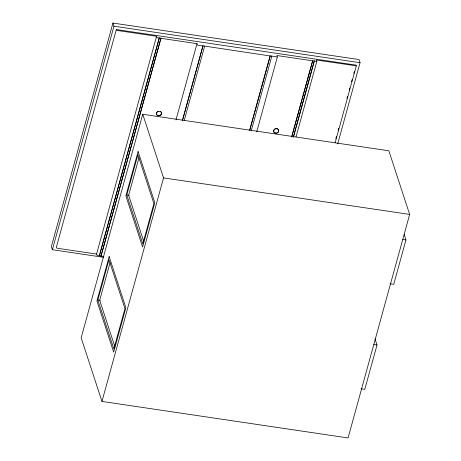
<?xml version="1.0" encoding="UTF-8"?>
<svg xmlns="http://www.w3.org/2000/svg" width="461" height="461" viewBox="0 0 461 461"><rect width="100%" height="100%" fill="white"/><g stroke="black" fill="none" stroke-linecap="round" stroke-linejoin="round"><path stroke-width="0.69" d="M337.683 143.93L360.064 62.708L359.038 59.573L112.939 23.05L51.35 246.577L52.375 249.718L103.587 257.319M52.375 249.718L113.965 26.191L112.939 23.05M335.112 142.818L356.324 65.837L356.099 65.116L116.339 29.539L56.34 247.309L56.916 248.185L96.568 254.069L97.115 255.475L99.346 255.849L159.299 37.923L160.958 38.171L101.005 256.097L103.829 256.512M96.568 254.069L156.573 36.298L116.921 30.414L116.339 29.539M99.346 255.849L159.299 37.923M101.005 256.097L160.958 38.171M142.754 114.265L81.165 337.798L101.962 401.427L348.061 437.95L409.65 214.423L388.853 150.787L142.754 114.265L163.551 177.9L101.962 401.427M97.853 300.019L108.957 259.722L124.948 308.651L113.844 348.948L97.853 300.019L100.17 300.359M126.798 194.974L137.897 154.683L153.888 203.612L142.789 243.904L126.798 194.974L129.109 195.314M110.046 262.73L99.697 300.29L114.806 346.499M138.992 157.685L128.642 195.245L143.746 241.46M175.981 119.952L197.003 43.662L161.01 38.321M182.343 120.747L202.984 45.846L270.215 55.965L249.77 130.175M182.585 120.206L202.984 45.846M184.244 120.454L204.644 46.094M249.724 130.025L270.169 55.816L277.257 56.991L276.923 55.527L312.696 60.835L291.871 136.433M251.193 130.964L271.829 56.063M256.731 131.823L277.366 56.922M291.629 136.975L312.65 60.685L314.31 60.933L293.34 137.372M293.484 136.525L314.31 60.933M296.008 136.94L316.834 61.342L316.413 60.022L356.324 65.837M335.844 138.634L336.421 136.554M338.138 130.313L338.714 128.233M346.926 98.406L347.502 96.326M349.219 90.085L349.795 88.005M351.513 81.764L352.089 79.684M353.806 73.443L354.382 71.363M375.006 338.852L377.012 344.989L364.789 389.355L361.003 388.796M404.176 234.493L405.957 239.945L393.734 284.316L389.948 283.751M316.834 61.342L314.362 61.083M113.965 26.191L360.064 62.708M159.345 38.079L157.115 37.704L156.573 36.298M203.03 45.996L197.642 45.178L197.003 43.662M163.551 177.9L409.65 214.423M402.805 239.478L405.957 239.945M99.294 255.699L100.959 255.947M373.859 344.523L377.012 344.989M275.465 128.711A2.57 2.23 -18.1 0 1 278.663 130.999A2.57 2.23 -18.1 0 1 274.739 132.803A2.57 2.23 -18.1 0 1 274.854 128.988M160.186 111.366A2.57 2.23 -18.1 0 1 161.171 114.363A2.57 2.23 -18.1 0 1 157.725 115.498A2.57 2.23 -18.1 0 1 156.734 112.501M157.132 112A2.57 2.23 -18.1 0 1 158.256 111.314M109.159 256.587L96.931 300.952L113.648 352.089L125.87 307.718L109.159 256.587M138.098 151.542L125.876 195.908L142.587 247.044L154.81 202.673L138.098 151.542M157.771 115.648A2.57 2.23 -18.1 0 0 161.54 113.36A2.57 2.23 -18.1 0 0 157.697 111.746A2.57 2.23 -18.1 0 0 157.771 115.648M274.975 133.045A2.57 2.23 -18.1 0 0 278.744 130.751A2.57 2.23 -18.1 0 0 274.906 129.138A2.57 2.23 -18.1 0 0 274.975 133.045"/></g></svg>
